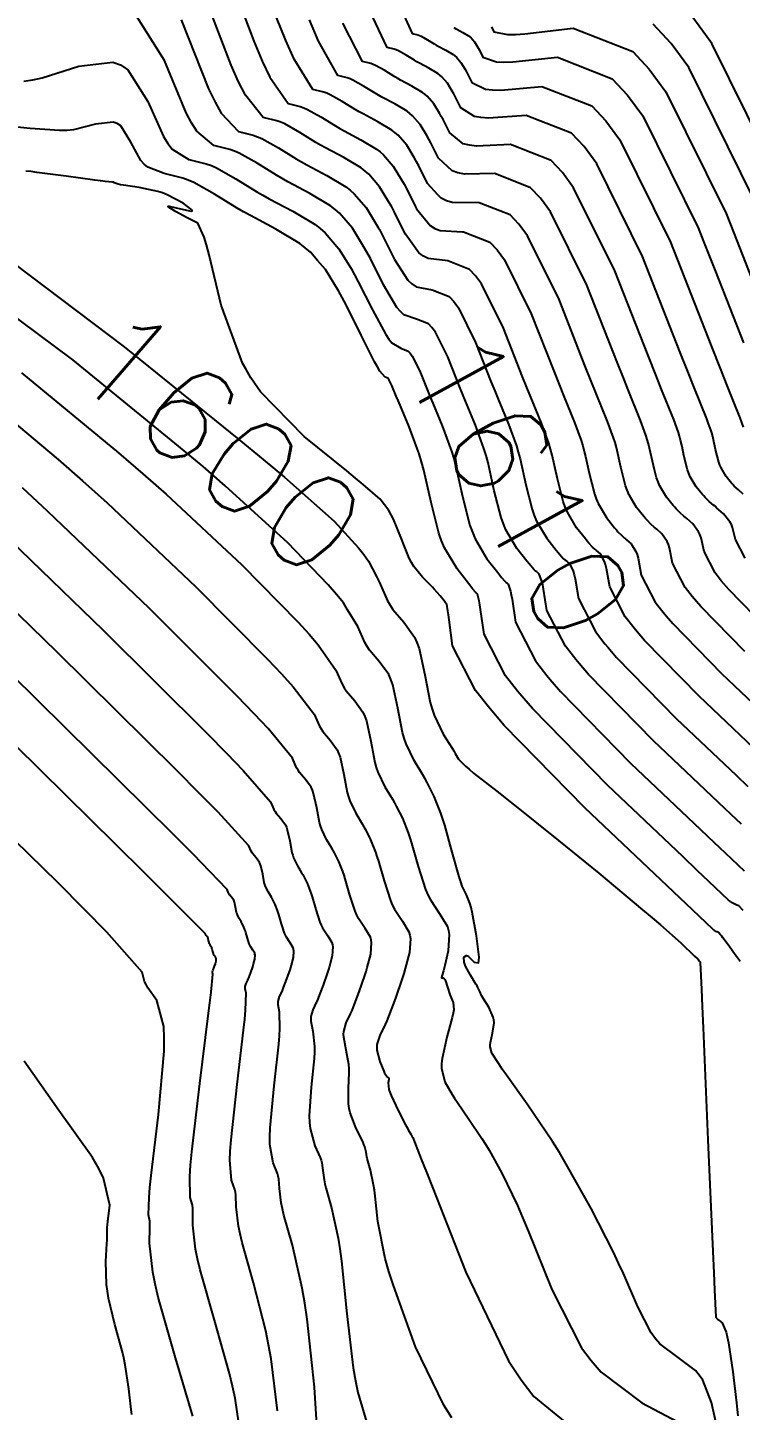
# Model space of a CAD drawing. Header units: metres. Extents: x 837117 to 838479, y 1189012 to 1191015.
# Drawn here: x 837613.5 to 837641.8, y 1190582.2 to 1190637.1 of the extents above; entities that cross this region are included whole.
import ezdxf

# ---------------------------------------------------------------- set-up
doc = ezdxf.new("R2010")
doc.units = ezdxf.units.M
doc.header["$LTSCALE"] = 0.3
doc.layers.add('COTAS 10', color=1, linetype='Continuous')
doc.layers.add('COTAS INT', color=252, linetype='Continuous')
doc.styles.get("Standard").update_dxf_attribs({"font": 'simplex.shx'})

msp = doc.modelspace()

# ---------------------------------------------------------------- linework, layer by layer
at = {"layer": 'COTAS 10'}
for points in [[(837619.613, 1190637.376), (837620.696, 1190634.633), (837620.952, 1190634.103), (837621.188, 1190633.673), (837621.881, 1190632.949), (837622.468, 1190632.804), (837622.638, 1190632.739), (837622.812, 1190632.662), (837623.464, 1190632.296), (837624.169, 1190631.861), (837624.375, 1190631.742), (837624.586, 1190631.623), (837625.389, 1190631.2), (837626.135, 1190630.75), (837626.31, 1190630.615), (837626.472, 1190630.475), (837626.942, 1190629.933), (837627.347, 1190629.268), (837627.419, 1190629.14), (837627.467, 1190629.052), (837627.591, 1190628.821), (837628.067, 1190627.871), (837628.599, 1190627.051), (837628.759, 1190626.902), (837628.923, 1190626.788), (837629.559, 1190626.659), (837630.23, 1190626.396), (837630.417, 1190626.197), (837630.604, 1190625.944), (837631.281, 1190624.572), (837631.895, 1190623.025), (837632.041, 1190622.66), (837632.178, 1190622.323), (837632.587, 1190621.337), (837632.902, 1190620.478), (837632.979, 1190620.222), (837633.052, 1190619.956), (837633.279, 1190618.93), (837633.526, 1190617.949), (837633.612, 1190617.712), (837633.706, 1190617.49), (837634.107, 1190616.813), (837634.482, 1190616.338), (837634.559, 1190616.243), (837634.624, 1190616.164), (837634.763, 1190616.01), (837634.841, 1190615.944), (837634.868, 1190615.921), (837634.897, 1190615.896), (837635.02, 1190615.786), (837635.156, 1190615.501), (837635.193, 1190615.364), (837635.23, 1190615.203), (837635.36, 1190614.414), (837636.034, 1190613.107), (837636.413, 1190612.62), (837636.539, 1190612.473), (837636.876, 1190612.077), (837639.243, 1190609.664), (837641.618, 1190607.406), (837642.085, 1190606.961)], [(837641.971, 1190616.023), (837641.593, 1190616.755), (837641.476, 1190617.237), (837641.428, 1190617.352), (837641.372, 1190617.459), (837641.115, 1190617.782), (837640.845, 1190618.022), (837640.782, 1190618.077), (837640.723, 1190618.128), (837640.553, 1190618.271), (837640.389, 1190618.429), (837640.335, 1190618.488), (837640.277, 1190618.554), (837640.037, 1190618.85), (837639.801, 1190619.248), (837639.745, 1190619.379), (837639.695, 1190619.519), (837639.549, 1190620.097), (837639.471, 1190620.452), (837639.415, 1190620.702), (837639.372, 1190620.858), (837639.327, 1190621.009), (837639.141, 1190621.515), (837638.659, 1190622.709), (837638.427, 1190623.294), (837638.152, 1190623.989), (837636.801, 1190627.418), (837635.174, 1190630.711), (837634.726, 1190631.319), (837634.278, 1190631.797), (837632.667, 1190632.428), (837631.32, 1190632.362), (837631.039, 1190632.399), (837630.798, 1190632.461), (837630.259, 1190632.886), (837629.993, 1190633.417), (837629.923, 1190633.546), (837629.856, 1190633.667), (837629.63, 1190634.039), (837629.367, 1190634.343), (837629.276, 1190634.421), (837629.178, 1190634.496), (837628.761, 1190634.748), (837628.312, 1190634.985), (837628.194, 1190635.051), (837628.078, 1190635.118), (837627.684, 1190635.361), (837627.319, 1190635.566), (837627.223, 1190635.608), (837627.127, 1190635.645), (837626.799, 1190635.726), (837626.014, 1190637.245)], [(837642.32, 1190630.264), (837639.745, 1190635.478), (837639.035, 1190636.442), (837638.326, 1190637.198)], [(837612.969, 1190627.71), (837617.345, 1190624.401), (837621.895, 1190620.731), (837622.862, 1190619.934), (837623.701, 1190619.232), (837625.672, 1190617.49), (837626.643, 1190616.433), (837626.852, 1190616.164), (837627.034, 1190615.904), (837627.35, 1190615.294), (837627.476, 1190615.05), (837627.789, 1190614.33), (837627.891, 1190614.154), (837627.999, 1190613.989), (837628.442, 1190613.479), (837628.864, 1190612.89), (837628.959, 1190612.674), (837629.044, 1190612.436), (837629.269, 1190611.388), (837629.481, 1190610.299), (837629.557, 1190610.035), (837629.64, 1190609.788), (837630.005, 1190609.034), (837630.349, 1190608.488), (837630.42, 1190608.373), (837630.481, 1190608.273), (837630.611, 1190608.043), (837630.879, 1190607.769), (837631.027, 1190607.643), (837631.207, 1190607.494), (837632.121, 1190606.771), (837633.424, 1190605.745), (837633.849, 1190605.404), (837634.301, 1190605.039), (837636.166, 1190603.518), (837637.91, 1190602.072), (837638.287, 1190601.755), (837638.617, 1190601.473), (837639.424, 1190600.758), (837639.972, 1190600.236), (837640.074, 1190600.139), (837640.079, 1190600.135), (837640.08, 1190600.135), (837640.081, 1190600.134), (837640.086, 1190600.131), (837640.091, 1190600.129), (837640.092, 1190600.128), (837640.093, 1190600.128), (837640.098, 1190600.126), (837640.108, 1190600.116), (837640.112, 1190600.11), (837640.117, 1190600.103), (837640.169, 1190600.031), (837640.174, 1190600.024), (837640.179, 1190600.018), (837640.188, 1190600.007), (837640.193, 1190600.002), (837640.193, 1190600), (837640.196, 1190599.994), (837640.244, 1190598.91), (837640.273, 1190598.229), (837640.309, 1190597.383), (837640.499, 1190592.951), (837640.69, 1190588.519), (837640.727, 1190587.672), (837640.757, 1190586.991), (837640.811, 1190585.905), (837640.821, 1190585.894), (837640.827, 1190585.886), (837640.838, 1190585.869), (837640.879, 1190585.83), (837640.901, 1190585.812), (837640.927, 1190585.791), (837641.058, 1190585.69), (837641.221, 1190585.317), (837641.267, 1190585.124), (837641.314, 1190584.893), (837641.486, 1190583.738), (837641.63, 1190582.517), (837641.658, 1190582.245), (837641.681, 1190582.002)], [(837611.983, 1190617.537), (837616.511, 1190613.165), (837620.625, 1190609.076), (837621.42, 1190608.267), (837622.066, 1190607.598), (837623.155, 1190606.351), (837623.287, 1190606.047), (837623.33, 1190605.973), (837623.375, 1190605.903), (837623.562, 1190605.688), (837623.74, 1190605.439), (837623.78, 1190605.348), (837623.816, 1190605.248), (837623.911, 1190604.805), (837624, 1190604.346), (837624.033, 1190604.234), (837624.068, 1190604.13), (837624.222, 1190603.812), (837624.386, 1190603.542), (837624.428, 1190603.468), (837624.468, 1190603.395), (837624.6, 1190603.133), (837624.727, 1190602.815), (837624.764, 1190602.705), (837624.801, 1190602.587), (837624.944, 1190602.082), (837625.106, 1190601.579), (837625.156, 1190601.461), (837625.209, 1190601.353), (837625.418, 1190601.044), (837625.581, 1190600.77), (837625.605, 1190600.685), (837625.619, 1190600.596), (837625.594, 1190600.242), (837625.487, 1190599.831), (837625.45, 1190599.707), (837625.409, 1190599.578), (837625.236, 1190599.075), (837625.056, 1190598.601), (837625.011, 1190598.492), (837624.968, 1190598.391), (837624.83, 1190598.106), (837624.755, 1190597.839), (837624.75, 1190597.751), (837624.754, 1190597.656), (837624.826, 1190597.259), (837624.891, 1190596.652), (837624.889, 1190596.425), (837624.878, 1190596.171), (837624.769, 1190595.041), (837624.689, 1190593.893), (837624.697, 1190593.629), (837624.718, 1190593.389), (837624.903, 1190592.713), (837625.118, 1190592.244), (837625.158, 1190592.133), (837625.189, 1190592.031), (837625.23, 1190591.732), (837625.273, 1190591.356), (837625.305, 1190591.206), (837625.346, 1190591.036), (837625.567, 1190590.252), (837625.831, 1190589.05), (837625.899, 1190588.615), (837625.964, 1190588.137), (837626.183, 1190586.041), (837626.435, 1190583.898), (837626.522, 1190583.39), (837626.616, 1190582.92), (837627.018, 1190581.528)], [(837617.646, 1190582.052), (837617.626, 1190582.242), (837617.534, 1190583.062), (837617.385, 1190584.017), (837617.328, 1190584.292), (837617.264, 1190584.572), (837616.979, 1190585.621), (837616.725, 1190586.662), (837616.681, 1190586.936), (837616.648, 1190587.204), (837616.626, 1190588.12), (837616.665, 1190588.831), (837616.67, 1190588.97), (837616.674, 1190589.083), (837616.669, 1190589.284), (837616.674, 1190589.471), (837616.684, 1190589.576), (837616.698, 1190589.704), (837616.777, 1190590.36), (837616.528, 1190591.426), (837616.336, 1190591.813), (837616.089, 1190592.24), (837614.751, 1190594.113), (837613.378, 1190596.07)]]:
    msp.add_lwpolyline(points, dxfattribs=at)
at = {"layer": 'COTAS INT'}
for points in [[(837620.944, 1190640.613), (837622.489, 1190636.523), (837622.824, 1190635.737), (837623.119, 1190635.102), (837623.848, 1190634.06), (837624.332, 1190633.94), (837624.472, 1190633.887), (837624.615, 1190633.824), (837625.152, 1190633.522), (837625.733, 1190633.164), (837625.902, 1190633.066), (837626.076, 1190632.968), (837626.738, 1190632.619), (837627.352, 1190632.249), (837627.497, 1190632.137), (837627.63, 1190632.022), (837628.017, 1190631.575), (837628.351, 1190631.028), (837628.45, 1190630.85), (837628.552, 1190630.66), (837628.906, 1190629.954), (837628.944, 1190629.877), (837629.479, 1190629.215), (837629.671, 1190629.101), (837629.882, 1190629.018), (837630.762, 1190628.97), (837630.802, 1190628.967), (837631.849, 1190628.557), (837632.14, 1190628.246), (837632.432, 1190627.85), (837633.489, 1190625.711), (837634.397, 1190623.41), (837634.595, 1190622.913), (837634.77, 1190622.477), (837635.209, 1190621.408), (837635.472, 1190620.691), (837635.537, 1190620.476), (837635.597, 1190620.254), (837635.643, 1190620.051), (837635.787, 1190619.397), (837635.994, 1190618.577), (837636.066, 1190618.379), (837636.144, 1190618.193), (837636.479, 1190617.628), (837636.8, 1190617.225), (837636.869, 1190617.141), (837636.93, 1190617.07), (837637.079, 1190616.914), (837637.194, 1190616.818), (837637.233, 1190616.784), (837637.276, 1190616.746), (837637.458, 1190616.584), (837637.643, 1190616.284), (837637.687, 1190616.159), (837637.728, 1190616.017), (837637.853, 1190615.351), (837638.408, 1190614.274), (837638.721, 1190613.872), (837638.841, 1190613.732), (837639.102, 1190613.425), (837641.053, 1190611.435), (837643.029, 1190609.557)], [(837642.323, 1190608.481), (837640.148, 1190610.55), (837637.989, 1190612.751), (837637.69, 1190613.103), (837637.567, 1190613.246), (837637.221, 1190613.69), (837636.607, 1190614.882), (837636.479, 1190615.61), (837636.44, 1190615.762), (837636.399, 1190615.892), (837636.239, 1190616.185), (837636.086, 1190616.321), (837636.051, 1190616.352), (837636.018, 1190616.381), (837635.921, 1190616.462), (837635.777, 1190616.617), (837635.714, 1190616.692), (837635.641, 1190616.782), (837635.293, 1190617.221), (837634.925, 1190617.841), (837634.839, 1190618.045), (837634.76, 1190618.263), (837634.533, 1190619.164), (837634.325, 1190620.105), (837634.258, 1190620.349), (837634.187, 1190620.585), (837633.898, 1190621.373), (837633.474, 1190622.4), (837633.318, 1190622.787), (837633.146, 1190623.217), (837632.385, 1190625.141), (837631.518, 1190626.897), (837631.279, 1190627.222), (837631.04, 1190627.476), (837630.18, 1190627.813), (837629.402, 1190627.903), (837629.215, 1190628.002), (837629.039, 1190628.133), (837628.505, 1190628.874), (837628.167, 1190629.55), (837628.071, 1190629.74), (837627.958, 1190629.951), (837627.849, 1190630.148), (837627.48, 1190630.754), (837627.051, 1190631.249), (837626.903, 1190631.376), (837626.744, 1190631.499), (837626.063, 1190631.91), (837625.331, 1190632.296), (837625.139, 1190632.404), (837624.951, 1190632.512), (837624.308, 1190632.909), (837623.713, 1190633.243), (837623.555, 1190633.313), (837623.4, 1190633.372), (837622.864, 1190633.504), (837622.153, 1190634.387), (837621.888, 1190634.92), (837621.593, 1190635.578), (837620.279, 1190638.995)], [(837627.985, 1190638.563), (837628.766, 1190636.837), (837628.991, 1190636.781), (837629.056, 1190636.756), (837629.123, 1190636.727), (837629.372, 1190636.587), (837629.642, 1190636.42), (837629.721, 1190636.375), (837629.802, 1190636.329), (837630.11, 1190636.167), (837630.395, 1190635.995), (837630.463, 1190635.943), (837630.524, 1190635.889), (837630.705, 1190635.682), (837630.86, 1190635.427), (837630.906, 1190635.344), (837630.953, 1190635.256), (837631.135, 1190634.892), (837631.677, 1190634.625), (837631.951, 1190634.598), (837632.279, 1190634.591), (837633.91, 1190634.736), (837635.897, 1190633.957), (837636.45, 1190633.368), (837637.003, 1190632.617), (837639.008, 1190628.557), (837640.654, 1190624.375), (837640.981, 1190623.547), (837641.252, 1190622.863), (837641.517, 1190622.203), (837641.763, 1190621.586), (837641.897, 1190621.221)], [(837641.9, 1190618.565), (837641.711, 1190618.724), (837641.542, 1190618.881), (837641.491, 1190618.937), (837641.437, 1190618.997), (837641.223, 1190619.257), (837641.019, 1190619.6), (837640.972, 1190619.712), (837640.928, 1190619.833), (837640.803, 1190620.33), (837640.688, 1190620.851), (837640.651, 1190620.985), (837640.612, 1190621.115), (837640.525, 1190621.354), (837640.452, 1190621.551), (837639.955, 1190622.786), (837639.704, 1190623.42), (837639.403, 1190624.182), (837637.904, 1190627.987), (837636.089, 1190631.664), (837635.588, 1190632.344), (837635.088, 1190632.877), (837633.288, 1190633.582), (837631.799, 1190633.477), (837631.495, 1190633.499), (837631.237, 1190633.543), (837630.697, 1190633.889), (837630.473, 1190634.337), (837630.415, 1190634.445), (837630.358, 1190634.547), (837630.167, 1190634.86), (837629.946, 1190635.116), (837629.869, 1190635.182), (837629.787, 1190635.245), (837629.435, 1190635.457), (837629.057, 1190635.657), (837628.958, 1190635.713), (837628.86, 1190635.769), (837628.528, 1190635.974), (837628.221, 1190636.146), (837628.139, 1190636.182), (837628.059, 1190636.213), (837627.782, 1190636.281), (837626.98, 1190637.959)], [(837641.827, 1190605.461), (837641.415, 1190605.852), (837640.912, 1190606.33), (837638.337, 1190608.778), (837635.762, 1190611.404), (837635.389, 1190611.843), (837635.259, 1190611.994), (837634.846, 1190612.524), (837634.114, 1190613.946), (837633.981, 1190614.796), (837633.946, 1190614.967), (837633.913, 1190615.109), (837633.801, 1190615.387), (837633.707, 1190615.471), (837633.685, 1190615.49), (837633.665, 1190615.508), (837633.605, 1190615.557), (837633.471, 1190615.711), (837633.403, 1190615.795), (837633.323, 1190615.895), (837632.921, 1190616.406), (837632.487, 1190617.138), (837632.386, 1190617.378), (837632.293, 1190617.635), (837632.025, 1190618.697), (837631.78, 1190619.807), (837631.701, 1190620.094), (837631.617, 1190620.372), (837631.276, 1190621.302), (837630.881, 1190622.246), (837630.764, 1190622.533), (837630.643, 1190622.832), (837630.177, 1190624.003), (837629.689, 1190624.99), (837629.555, 1190625.173), (837629.421, 1190625.316), (837628.937, 1190625.505), (837628.444, 1190625.673), (837628.303, 1190625.803), (837628.16, 1190625.969), (837627.629, 1190626.868), (837627.111, 1190627.902), (837626.976, 1190628.153), (837626.845, 1190628.388), (837626.646, 1190628.717), (837626.405, 1190629.111), (837625.893, 1190629.702), (837625.717, 1190629.854), (837625.526, 1190630.001), (837624.715, 1190630.49), (837623.841, 1190630.951), (837623.611, 1190631.08), (837623.387, 1190631.21), (837622.62, 1190631.683), (837621.91, 1190632.082), (837621.721, 1190632.165), (837621.536, 1190632.236), (837620.897, 1190632.394), (837620.223, 1190632.958), (837620.016, 1190633.286), (837619.8, 1190633.688), (837618.947, 1190635.758), (837617.768, 1190637.632)], [(837641.958, 1190612.321), (837640.216, 1190614.098), (837639.875, 1190614.498), (837639.596, 1190614.857), (837639.1, 1190615.819), (837638.978, 1190616.423), (837638.934, 1190616.557), (837638.886, 1190616.676), (837638.677, 1190616.984), (837638.466, 1190617.171), (837638.416, 1190617.215), (837638.37, 1190617.255), (837638.237, 1190617.367), (837638.083, 1190617.523), (837638.025, 1190617.59), (837637.959, 1190617.668), (837637.665, 1190618.035), (837637.388, 1190618.504), (837637.363, 1190618.545), (837637.331, 1190618.621), (837637.292, 1190618.712), (837637.227, 1190618.891), (837637.041, 1190619.63), (837636.87, 1190620.404), (837636.815, 1190620.603), (837636.757, 1190620.797), (837636.52, 1190621.444), (837636.067, 1190622.555), (837635.873, 1190623.04), (837635.649, 1190623.603), (837634.593, 1190626.28), (837633.346, 1190628.804), (837633.002, 1190629.271), (837632.659, 1190629.637), (837631.424, 1190630.121), (837630.361, 1190630.132), (837630.127, 1190630.2), (837630.075, 1190630.225), (837629.918, 1190630.297), (837629.79, 1190630.438), (837629.382, 1190630.88), (837629.032, 1190631.579), (837628.941, 1190631.748), (837628.852, 1190631.908), (837628.555, 1190632.397), (837628.209, 1190632.796), (837628.09, 1190632.898), (837627.961, 1190632.998), (837627.412, 1190633.329), (837626.822, 1190633.64), (837626.666, 1190633.727), (837626.514, 1190633.815), (837625.996, 1190634.135), (837625.516, 1190634.404), (837625.389, 1190634.461), (837625.264, 1190634.509), (837624.832, 1190634.615), (837624.084, 1190635.816), (837623.76, 1190636.554), (837623.385, 1190637.468)], [(837642.864, 1190613.207), (837641.329, 1190614.772), (837641.029, 1190615.124), (837640.783, 1190615.44), (837640.347, 1190616.287), (837640.227, 1190616.83), (837640.181, 1190616.954), (837640.129, 1190617.068), (837639.896, 1190617.383), (837639.656, 1190617.597), (837639.599, 1190617.646), (837639.547, 1190617.691), (837639.395, 1190617.819), (837639.236, 1190617.976), (837639.18, 1190618.039), (837639.118, 1190618.111), (837638.851, 1190618.442), (837638.582, 1190618.896), (837638.519, 1190619.046), (837638.461, 1190619.205), (837638.382, 1190619.52), (837638.295, 1190619.864), (837638.143, 1190620.553), (837638.094, 1190620.73), (837638.042, 1190620.903), (837637.83, 1190621.48), (837637.363, 1190622.632), (837637.15, 1190623.167), (837636.9, 1190623.796), (837635.697, 1190626.849), (837634.26, 1190629.757), (837633.864, 1190630.295), (837633.468, 1190630.717), (837632.045, 1190631.275), (837630.841, 1190631.247), (837630.583, 1190631.3), (837630.358, 1190631.379), (837629.82, 1190631.883), (837629.512, 1190632.498), (837629.432, 1190632.647), (837629.354, 1190632.788), (837629.092, 1190633.218), (837628.788, 1190633.569), (837628.683, 1190633.66), (837628.57, 1190633.747), (837628.087, 1190634.038), (837627.567, 1190634.312), (837627.43, 1190634.389), (837627.296, 1190634.466), (837626.84, 1190634.748), (837626.418, 1190634.985), (837626.306, 1190635.034), (837626.196, 1190635.077), (837625.815, 1190635.171), (837625.049, 1190636.53), (837624.696, 1190637.371)], [(837643.424, 1190630.833), (837640.659, 1190636.431), (837639.897, 1190637.466)], [(837630.424, 1190637.071), (837630.485, 1190637.036), (837630.547, 1190637.001), (837630.784, 1190636.877), (837631.004, 1190636.744), (837631.056, 1190636.704), (837631.103, 1190636.663), (837631.242, 1190636.503), (837631.361, 1190636.307), (837631.397, 1190636.243), (837631.433, 1190636.175), (837631.574, 1190635.895), (837632.117, 1190635.707), (837632.407, 1190635.697), (837632.758, 1190635.706), (837634.531, 1190635.89), (837636.707, 1190635.038), (837637.311, 1190634.393), (837637.917, 1190633.571), (837640.112, 1190629.126), (837640.355, 1190628.511), (837640.797, 1190627.388), (837641.906, 1190624.567)], [(837631.914, 1190637.094), (837632.012, 1190636.898), (837632.556, 1190636.789), (837632.863, 1190636.797), (837633.238, 1190636.821), (837635.153, 1190637.044), (837637.516, 1190636.118), (837638.173, 1190635.417), (837638.831, 1190634.524), (837641.216, 1190629.695), (837641.389, 1190629.258), (837643.157, 1190624.76)], [(837613.369, 1190634.946), (837613.726, 1190634.999), (837614.096, 1190635.074), (837615.543, 1190635.541), (837616.896, 1190635.702), (837617.207, 1190635.585), (837617.49, 1190635.398), (837618.281, 1190634.14), (837618.904, 1190632.743), (837619.08, 1190632.469), (837619.257, 1190632.244), (837619.913, 1190631.838), (837620.605, 1190631.668), (837620.805, 1190631.591), (837621.008, 1190631.501), (837621.776, 1190631.07), (837622.605, 1190630.558), (837622.847, 1190630.418), (837623.096, 1190630.279), (837624.04, 1190629.781), (837624.918, 1190629.252), (837625.124, 1190629.093), (837625.314, 1190628.929), (837625.867, 1190628.291), (837625.867, 1190628.29), (837626.344, 1190627.509), (837626.485, 1190627.254), (837626.63, 1190626.983), (837627.19, 1190625.865), (837627.72, 1190624.887), (837627.847, 1190624.704), (837627.964, 1190624.558), (837628.316, 1190624.352), (837628.611, 1190624.236), (837628.693, 1190624.148), (837628.775, 1190624.037), (837629.073, 1190623.434), (837629.392, 1190622.639), (837629.487, 1190622.407), (837629.585, 1190622.169), (837629.965, 1190621.266), (837630.332, 1190620.266), (837630.422, 1190619.967), (837630.507, 1190619.658), (837630.771, 1190618.464), (837631.059, 1190617.321), (837631.159, 1190617.045), (837631.268, 1190616.786), (837631.735, 1190615.999), (837632.164, 1190615.452), (837632.248, 1190615.346), (837632.318, 1190615.259), (837632.447, 1190615.105), (837632.488, 1190615.071), (837632.502, 1190615.059), (837632.517, 1190615.045), (837632.582, 1190614.988), (837632.67, 1190614.717), (837632.699, 1190614.569), (837632.731, 1190614.39), (837632.867, 1190613.478), (837633.659, 1190611.941), (837634.105, 1190611.368), (837634.238, 1190611.213), (837634.649, 1190610.73), (837637.432, 1190607.892), (837640.206, 1190605.254), (837640.744, 1190604.743), (837641.183, 1190604.326), (837641.936, 1190603.612)], [(837641.899, 1190602.047), (837641.727, 1190602.223), (837641.645, 1190602.255), (837641.622, 1190602.264), (837641.599, 1190602.275), (837641.514, 1190602.315), (837641.431, 1190602.363), (837641.409, 1190602.378), (837641.388, 1190602.394), (837641.315, 1190602.454), (837640.539, 1190603.192), (837640.074, 1190603.634), (837639.5, 1190604.179), (837636.527, 1190607.006), (837633.536, 1190610.056), (837632.951, 1190610.742), (837632.472, 1190611.358), (837631.62, 1190613.01), (837631.482, 1190613.983), (837631.452, 1190614.172), (837631.426, 1190614.325), (837631.363, 1190614.589), (837631.328, 1190614.62), (837631.319, 1190614.627), (837631.312, 1190614.634), (837631.289, 1190614.653), (837631.165, 1190614.806), (837631.093, 1190614.897), (837631.004, 1190615.009), (837630.549, 1190615.591), (837630.049, 1190616.434), (837629.933, 1190616.711), (837629.825, 1190617.007), (837629.517, 1190618.23), (837629.234, 1190619.509), (837629.144, 1190619.84), (837629.047, 1190620.16), (837628.972, 1190620.368), (837628.655, 1190621.231), (837628.289, 1190622.092), (837628.21, 1190622.28), (837628.14, 1190622.446), (837627.969, 1190622.864), (837627.861, 1190623.083), (837627.831, 1190623.124), (837627.801, 1190623.156), (837627.694, 1190623.198), (837627.485, 1190623.444), (837627.391, 1190623.604), (837627.28, 1190623.805), (837626.752, 1190624.862), (837626.15, 1190626.063), (837625.994, 1190626.355), (837625.842, 1190626.629), (837625.33, 1190627.469), (837625.02, 1190627.827), (837624.735, 1190628.155), (837624.531, 1190628.332), (837624.309, 1190628.503), (837623.366, 1190629.071), (837622.351, 1190629.607), (837622.084, 1190629.757), (837621.823, 1190629.907), (837620.932, 1190630.457), (837620.107, 1190630.92), (837619.888, 1190631.017), (837619.673, 1190631.1), (837618.93, 1190631.283), (837618.292, 1190631.529), (837618.144, 1190631.652), (837618.007, 1190631.798), (837617.616, 1190632.521), (837617.211, 1190633.165), (837617.066, 1190633.26), (837616.908, 1190633.32), (837616.216, 1190633.237), (837615.342, 1190633.018), (837615.068, 1190632.991), (837614.779, 1190632.979), (837613.622, 1190633.06), (837612.486, 1190633.184)], [(837641.79, 1190600.029), (837641.755, 1190600.063), (837641.667, 1190600.166), (837641.626, 1190600.222), (837641.577, 1190600.288), (837641.336, 1190600.627), (837641.095, 1190600.963), (837641.046, 1190601.028), (837641.003, 1190601.082), (837640.912, 1190601.175), (837640.869, 1190601.191), (837640.857, 1190601.196), (837640.845, 1190601.202), (837640.8, 1190601.223), (837640.756, 1190601.249), (837640.745, 1190601.256), (837640.733, 1190601.265), (837640.695, 1190601.297), (837639.895, 1190602.057), (837635.622, 1190606.12), (837632.422, 1190609.383), (837631.797, 1190610.116), (837631.284, 1190610.775), (837630.374, 1190612.541), (837630.233, 1190613.576), (837630.206, 1190613.774), (837630.183, 1190613.933), (837630.144, 1190614.19), (837630.138, 1190614.195), (837630.137, 1190614.196), (837630.135, 1190614.197), (837630.132, 1190614.2), (837630.09, 1190614.252), (837630.065, 1190614.284), (837630.035, 1190614.323), (837629.875, 1190614.528), (837629.647, 1190614.795), (837629.573, 1190614.873), (837629.495, 1190614.953), (837629.175, 1190615.26), (837628.834, 1190615.688), (837628.742, 1190615.846), (837628.653, 1190616.02), (837628.437, 1190616.553), (837628.34, 1190616.79), (837628.028, 1190617.566), (837627.938, 1190617.743), (837627.847, 1190617.905), (837627.505, 1190618.355), (837626.828, 1190618.947), (837626.525, 1190619.199), (837626.173, 1190619.488), (837624.484, 1190620.847), (837622.754, 1190622.623), (837622.376, 1190623.174), (837622.168, 1190623.534), (837622.041, 1190623.752), (837621.197, 1190626.053), (837620.715, 1190628.055), (837620.609, 1190628.444), (837620.515, 1190628.76), (837620.272, 1190629.305), (837620.035, 1190629.422), (837619.945, 1190629.469), (837619.843, 1190629.522), (837619.386, 1190629.768), (837619.094, 1190629.959), (837619.097, 1190629.977), (837619.137, 1190629.981), (837619.58, 1190629.872), (837620.01, 1190629.782), (837620.041, 1190629.799), (837620.033, 1190629.833), (837619.687, 1190630.105), (837619.057, 1190630.436), (837618.871, 1190630.508), (837618.679, 1190630.571), (837617.946, 1190630.728), (837617.327, 1190630.815), (837617.208, 1190630.835), (837617.111, 1190630.853), (837616.95, 1190630.903), (837616.933, 1190630.931), (837616.926, 1190630.935), (837616.919, 1190630.937), (837616.89, 1190630.934), (837616.587, 1190630.962), (837616.409, 1190630.984), (837616.189, 1190631.013), (837615.052, 1190631.17), (837613.889, 1190631.325), (837613.652, 1190631.353), (837613.453, 1190631.374)], [(837640.876, 1190581.47), (837640.644, 1190582.519), (837640.292, 1190583.409), (837640.157, 1190583.612), (837640.006, 1190583.796), (837639.323, 1190584.304), (837638.597, 1190584.847), (837638.418, 1190585.053), (837638.249, 1190585.284), (837637.718, 1190586.32), (837637.15, 1190587.645), (837636.957, 1190588.058), (837636.748, 1190588.49), (837635.866, 1190590.219), (837634.88, 1190591.985), (837634.606, 1190592.441), (837634.331, 1190592.883), (837633.334, 1190594.361), (837632.509, 1190595.515), (837632.343, 1190595.752), (837632.204, 1190595.954), (837631.925, 1190596.386), (837631.867, 1190596.628), (837631.868, 1190596.711), (837631.875, 1190596.8), (837631.959, 1190597.175), (837632.015, 1190597.588), (837632.004, 1190597.7), (837631.981, 1190597.812), (837631.805, 1190598.206), (837631.599, 1190598.537), (837631.557, 1190598.608), (837631.522, 1190598.671), (837631.451, 1190598.825), (837631.379, 1190598.985), (837631.342, 1190599.05), (837631.299, 1190599.126), (837631.086, 1190599.477), (837630.888, 1190599.838), (837630.855, 1190599.92), (837630.831, 1190599.994), (837630.823, 1190600.196), (837630.918, 1190600.257), (837630.958, 1190600.241), (837631.005, 1190600.212), (837631.225, 1190599.991), (837631.399, 1190599.961), (837631.416, 1190600.053), (837631.42, 1190600.188), (837631.323, 1190601.037), (837631.149, 1190601.976), (837631.105, 1190602.167), (837631.062, 1190602.329), (837630.922, 1190602.666), (837630.756, 1190603.014), (837630.698, 1190603.182), (837630.635, 1190603.382), (837630.361, 1190604.363), (837630.063, 1190605.422), (837629.985, 1190605.67), (837629.907, 1190605.9), (837629.641, 1190606.567), (837629.364, 1190607.115), (837629.28, 1190607.269), (837629.192, 1190607.423), (837628.848, 1190607.989), (837628.526, 1190608.657), (837628.452, 1190608.875), (837628.385, 1190609.108), (837628.197, 1190610.071), (837627.998, 1190610.999), (837627.923, 1190611.209), (837627.84, 1190611.4), (837627.466, 1190611.921), (837627.074, 1190612.372), (837626.979, 1190612.518), (837626.889, 1190612.673), (837626.612, 1190613.311), (837626.208, 1190613.971), (837626.041, 1190614.243), (837625.765, 1190614.584), (837625.439, 1190614.962), (837623.84, 1190616.625), (837621.357, 1190618.893), (837620.475, 1190619.652), (837619.508, 1190620.467), (837615.31, 1190623.885), (837611.871, 1190626.438)], [(837613.275, 1190623.368), (837617.12, 1190620.204), (837618.088, 1190619.37), (837619.014, 1190618.554), (837622.008, 1190615.76), (837624.236, 1190613.49), (837624.679, 1190613.005), (837625.047, 1190612.582), (837625.747, 1190611.571), (837625.988, 1190611.016), (837626.067, 1190610.881), (837626.15, 1190610.755), (837626.49, 1190610.363), (837626.815, 1190609.91), (837626.887, 1190609.744), (837626.953, 1190609.561), (837627.126, 1190608.755), (837627.289, 1190607.917), (837627.347, 1190607.715), (837627.411, 1190607.525), (837627.691, 1190606.945), (837627.991, 1190606.453), (837628.067, 1190606.318), (837628.14, 1190606.185), (837628.381, 1190605.709), (837628.612, 1190605.128), (837628.679, 1190604.929), (837628.748, 1190604.713), (837629.007, 1190603.793), (837629.303, 1190602.876), (837629.394, 1190602.662), (837629.49, 1190602.466), (837629.871, 1190601.901), (837630.168, 1190601.403), (837630.212, 1190601.248), (837630.238, 1190601.086), (837630.192, 1190600.44), (837630.06, 1190599.866), (837630.032, 1190599.749), (837630.008, 1190599.65), (837629.951, 1190599.443), (837629.936, 1190599.378), (837629.938, 1190599.369), (837629.943, 1190599.363), (837629.981, 1190599.372), (837630.044, 1190599.335), (837630.064, 1190599.3), (837630.085, 1190599.254), (837630.169, 1190598.997), (837630.259, 1190598.706), (837630.285, 1190598.639), (837630.31, 1190598.577), (837630.401, 1190598.399), (837630.417, 1190598.102), (837630.395, 1190597.965), (837630.361, 1190597.803), (837630.145, 1190597.021), (837629.955, 1190596.178), (837629.939, 1190595.979), (837629.939, 1190595.794), (837630.068, 1190595.25), (837630.355, 1190594.749), (837630.454, 1190594.592), (837630.562, 1190594.427), (837631.022, 1190593.765), (837631.536, 1190593.003), (837631.678, 1190592.775), (837631.82, 1190592.539), (837632.328, 1190591.629), (837632.94, 1190590.337), (837633.146, 1190589.861), (837633.368, 1190589.335), (837634.305, 1190587.008), (837635.487, 1190584.7), (837635.864, 1190584.186), (837636.262, 1190583.727), (837637.879, 1190582.516), (837639.311, 1190581.753)], [(837611.241, 1190622.852), (837614.733, 1190619.94), (837615.701, 1190619.088), (837616.67, 1190618.215), (837620.175, 1190614.895), (837623.032, 1190612.019), (837623.593, 1190611.426), (837624.053, 1190610.921), (837624.883, 1190609.831), (837625.088, 1190609.36), (837625.154, 1190609.245), (837625.225, 1190609.137), (837625.514, 1190608.804), (837625.79, 1190608.419), (837625.852, 1190608.279), (837625.907, 1190608.123), (837626.054, 1190607.438), (837626.192, 1190606.727), (837626.242, 1190606.555), (837626.297, 1190606.393), (837626.535, 1190605.901), (837626.789, 1190605.483), (837626.854, 1190605.368), (837626.916, 1190605.255), (837627.121, 1190604.85), (837627.317, 1190604.357), (837627.374, 1190604.188), (837627.432, 1190604.004), (837627.653, 1190603.222), (837627.904, 1190602.443), (837627.981, 1190602.262), (837628.063, 1190602.095), (837628.386, 1190601.615), (837628.639, 1190601.192), (837628.676, 1190601.06), (837628.699, 1190600.923), (837628.66, 1190600.374), (837628.494, 1190599.739), (837628.436, 1190599.547), (837628.374, 1190599.347), (837628.106, 1190598.567), (837627.828, 1190597.837), (837627.759, 1190597.669), (837627.694, 1190597.516), (837627.487, 1190597.086), (837627.374, 1190596.724), (837627.368, 1190596.614), (837627.373, 1190596.5), (837627.482, 1190596.053), (837627.639, 1190595.67), (837627.675, 1190595.595), (837627.707, 1190595.535), (837627.796, 1190595.433), (837627.839, 1190595.391), (837627.843, 1190595.369), (837627.843, 1190595.343), (837627.816, 1190595.21), (837627.846, 1190594.944), (837627.882, 1190594.833), (837627.931, 1190594.706), (837628.211, 1190594.114), (837628.506, 1190593.545), (837628.565, 1190593.433), (837628.615, 1190593.34), (837628.71, 1190593.169), (837628.742, 1190593.122), (837628.75, 1190593.108), (837628.759, 1190593.094), (837628.79, 1190593.038), (837629.131, 1190592.183), (837629.335, 1190591.665), (837629.587, 1190591.025), (837630.892, 1190587.695), (837632.589, 1190584.183), (837633.087, 1190583.428), (837633.599, 1190582.766), (837635.549, 1190581.162)], [(837630.342, 1190581.916), (837630.019, 1190582.414), (837628.905, 1190584.738), (837628.024, 1190587.165), (837627.848, 1190587.727), (837627.7, 1190588.242), (837627.411, 1190589.704), (837627.306, 1190590.717), (837627.274, 1190590.949), (837627.241, 1190591.159), (837627.114, 1190591.739), (837627.007, 1190592.118), (837626.987, 1190592.2), (837626.972, 1190592.273), (837626.951, 1190592.454), (837626.894, 1190592.671), (837626.855, 1190592.766), (837626.807, 1190592.876), (837626.55, 1190593.399), (837626.308, 1190594.021), (837626.268, 1190594.194), (837626.241, 1190594.367), (837626.242, 1190594.994), (837626.277, 1190595.608), (837626.27, 1190595.773), (837626.256, 1190595.936), (837626.148, 1190596.508), (837626.056, 1190597.014), (837626.052, 1190597.135), (837626.057, 1190597.248), (837626.154, 1190597.587), (837626.329, 1190597.95), (837626.384, 1190598.078), (837626.441, 1190598.218), (837626.671, 1190598.821), (837626.892, 1190599.463), (837626.943, 1190599.627), (837626.99, 1190599.785), (837627.127, 1190600.308), (837627.159, 1190600.759), (837627.141, 1190600.873), (837627.11, 1190600.981), (837626.902, 1190601.33), (837626.636, 1190601.724), (837626.569, 1190601.862), (837626.505, 1190602.011), (837626.298, 1190602.652), (837626.117, 1190603.296), (837626.069, 1190603.447), (837626.022, 1190603.586), (837625.861, 1190603.992), (837625.692, 1190604.325), (837625.641, 1190604.418), (837625.588, 1190604.512), (837625.378, 1190604.856), (837625.182, 1190605.262), (837625.137, 1190605.395), (837625.096, 1190605.536), (837624.983, 1190606.122), (837624.862, 1190606.685), (837624.816, 1190606.813), (837624.765, 1190606.929), (837624.538, 1190607.246), (837624.3, 1190607.52), (837624.242, 1190607.609), (837624.187, 1190607.703), (837624.019, 1190608.091), (837623.06, 1190609.259), (837622.507, 1190609.846), (837621.829, 1190610.547), (837618.343, 1190614.03), (837614.326, 1190617.876), (837613.314, 1190618.806)], [(837625.048, 1190580.564), (837624.89, 1190583.127), (837624.599, 1190585.834), (837624.507, 1190586.47), (837624.411, 1190587.056), (837624.02, 1190588.765), (837623.685, 1190589.953), (837623.623, 1190590.212), (837623.574, 1190590.44), (837623.509, 1190591.009), (837623.484, 1190591.391), (837623.46, 1190591.5), (837623.429, 1190591.612), (837623.257, 1190592.027), (837623.129, 1190592.756), (837623.126, 1190593.064), (837623.137, 1190593.419), (837623.296, 1190595.088), (837623.48, 1190596.735), (837623.508, 1190597.076), (837623.525, 1190597.368), (837623.504, 1190598.01), (837623.451, 1190598.298), (837623.449, 1190598.367), (837623.452, 1190598.431), (837623.507, 1190598.625), (837623.607, 1190598.832), (837623.638, 1190598.905), (837623.671, 1190598.984), (837623.802, 1190599.328), (837623.927, 1190599.694), (837623.957, 1190599.787), (837623.984, 1190599.878), (837624.062, 1190600.176), (837624.08, 1190600.433), (837624.069, 1190600.497), (837624.052, 1190600.559), (837623.933, 1190600.758), (837623.782, 1190600.983), (837623.744, 1190601.061), (837623.707, 1190601.146), (837623.589, 1190601.511), (837623.486, 1190601.878), (837623.459, 1190601.964), (837623.432, 1190602.044), (837623.34, 1190602.275), (837623.244, 1190602.465), (837623.215, 1190602.518), (837623.184, 1190602.571), (837623.065, 1190602.768), (837622.953, 1190602.999), (837622.928, 1190603.074), (837622.904, 1190603.155), (837622.84, 1190603.489), (837622.771, 1190603.81), (837622.745, 1190603.883), (837622.716, 1190603.949), (837622.586, 1190604.13), (837622.451, 1190604.286), (837622.417, 1190604.336), (837622.386, 1190604.39), (837622.29, 1190604.611), (837621.072, 1190605.937), (837620.334, 1190606.687), (837619.422, 1190607.604), (837614.678, 1190612.3), (837609.639, 1190617.197)], [(837623.428, 1190582.192), (837623.171, 1190584.264), (837623.074, 1190584.819), (837622.964, 1190585.366), (837622.473, 1190587.278), (837622.024, 1190588.871), (837621.941, 1190589.217), (837621.875, 1190589.523), (837621.789, 1190590.287), (837621.779, 1190590.751), (837621.763, 1190590.868), (837621.74, 1190590.98), (837621.61, 1190591.341), (837621.539, 1190592.123), (837621.554, 1190592.499), (837621.585, 1190592.945), (837621.822, 1190595.135), (837622.082, 1190597.298), (837622.127, 1190597.728), (837622.16, 1190598.084), (837622.182, 1190598.761), (837622.149, 1190598.94), (837622.147, 1190598.983), (837622.149, 1190599.023), (837622.184, 1190599.144), (837622.246, 1190599.273), (837622.265, 1190599.318), (837622.286, 1190599.368), (837622.367, 1190599.582), (837622.445, 1190599.809), (837622.464, 1190599.868), (837622.48, 1190599.924), (837622.529, 1190600.109), (837622.54, 1190600.269), (837622.534, 1190600.31), (837622.523, 1190600.348), (837622.449, 1190600.472), (837622.355, 1190600.612), (837622.331, 1190600.661), (837622.308, 1190600.714), (837622.235, 1190600.941), (837622.171, 1190601.169), (837622.154, 1190601.223), (837622.137, 1190601.272), (837622.08, 1190601.416), (837622.02, 1190601.535), (837622.002, 1190601.568), (837621.983, 1190601.601), (837621.908, 1190601.723), (837621.839, 1190601.867), (837621.823, 1190601.914), (837621.808, 1190601.964), (837621.768, 1190602.172), (837621.725, 1190602.372), (837621.709, 1190602.418), (837621.691, 1190602.459), (837621.61, 1190602.571), (837621.526, 1190602.668), (837621.505, 1190602.7), (837621.486, 1190602.733), (837621.426, 1190602.871), (837620.079, 1190604.276), (837619.248, 1190605.108), (837618.218, 1190606.133), (837612.846, 1190611.435)], [(837621.966, 1190581.257), (837621.744, 1190582.693), (837621.64, 1190583.168), (837621.518, 1190583.676), (837620.927, 1190585.79), (837620.363, 1190587.788), (837620.259, 1190588.223), (837620.177, 1190588.607), (837620.068, 1190589.565), (837620.074, 1190590.111), (837620.065, 1190590.235), (837620.052, 1190590.347), (837619.963, 1190590.655), (837619.949, 1190591.49), (837619.983, 1190591.935), (837620.033, 1190592.472), (837620.349, 1190595.181), (837620.683, 1190597.861), (837620.745, 1190598.379), (837620.794, 1190598.8), (837620.859, 1190599.512), (837620.847, 1190599.583), (837620.846, 1190599.599), (837620.847, 1190599.615), (837620.86, 1190599.663), (837620.885, 1190599.714), (837620.892, 1190599.731), (837620.9, 1190599.751), (837620.933, 1190599.835), (837620.963, 1190599.925), (837620.971, 1190599.948), (837620.977, 1190599.97), (837620.996, 1190600.043), (837621.001, 1190600.106), (837620.998, 1190600.122), (837620.994, 1190600.137), (837620.965, 1190600.186), (837620.928, 1190600.241), (837620.918, 1190600.26), (837620.909, 1190600.281), (837620.88, 1190600.371), (837620.855, 1190600.461), (837620.848, 1190600.482), (837620.842, 1190600.501), (837620.819, 1190600.558), (837620.796, 1190600.605), (837620.789, 1190600.618), (837620.781, 1190600.631), (837620.752, 1190600.679), (837620.724, 1190600.736), (837620.718, 1190600.754), (837620.712, 1190600.774), (837620.697, 1190600.856), (837620.68, 1190600.935), (837620.666, 1190600.969), (837620.634, 1190601.013), (837620.601, 1190601.051), (837620.585, 1190601.077), (837620.562, 1190601.131), (837619.085, 1190602.614), (837618.162, 1190603.529), (837617.015, 1190604.661), (837611.013, 1190610.57)], [(837620.072, 1190581.986), (837619.38, 1190584.303), (837618.702, 1190586.706), (837618.576, 1190587.229), (837618.478, 1190587.69), (837618.347, 1190588.842), (837618.37, 1190589.471), (837618.368, 1190589.602), (837618.363, 1190589.715), (837618.316, 1190589.97), (837618.335, 1190590.662), (837618.371, 1190591.051), (837618.421, 1190591.526), (837618.713, 1190593.954), (837618.933, 1190596.464), (837618.937, 1190596.991), (837618.917, 1190597.444), (837618.639, 1190598.474), (837618.283, 1190598.981), (837618.214, 1190599.106), (837618.157, 1190599.223), (837618.055, 1190599.59), (837616.658, 1190601.184), (837615.783, 1190602.075), (837614.697, 1190603.161), (837609.015, 1190608.709)]]:
    msp.add_lwpolyline(points, dxfattribs=at)

# ---------------------------------------------------------------- texts
at = {"layer": 'COTAS 10', "char_height": 3.8, "attachment_point": 7}
for s, insert, rotation in [('1600', (837614.944, 1190623.495), 319.196), ('1610', (837628.195, 1190623.765), 298.6923)]:
    msp.add_mtext(s, dxfattribs=dict(at, insert=insert, rotation=rotation))

doc.saveas('drawing.dxf')
